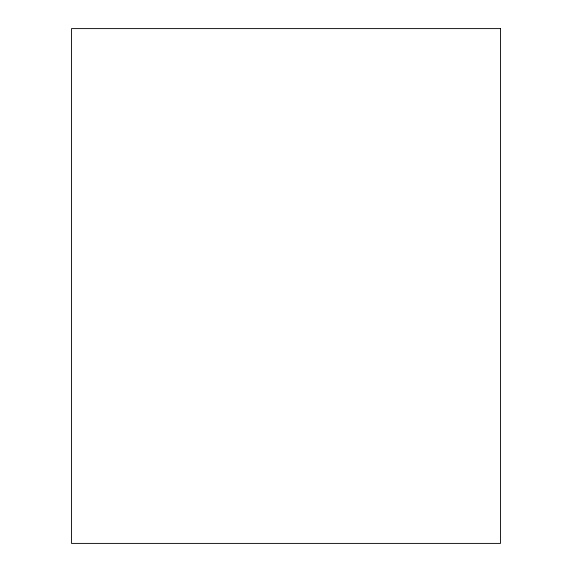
<?xml version="1.0" encoding="UTF-8"?>
<svg xmlns="http://www.w3.org/2000/svg" width="572" height="572" viewBox="0 0 572 572"><rect width="100%" height="100%" fill="white"/><g stroke="black" fill="none" stroke-linecap="round" stroke-linejoin="round"><path stroke-width="0.86" d="M500.5 28.6L71.5 28.6L71.5 543.4L500.5 543.4L500.5 28.6"/></g></svg>
